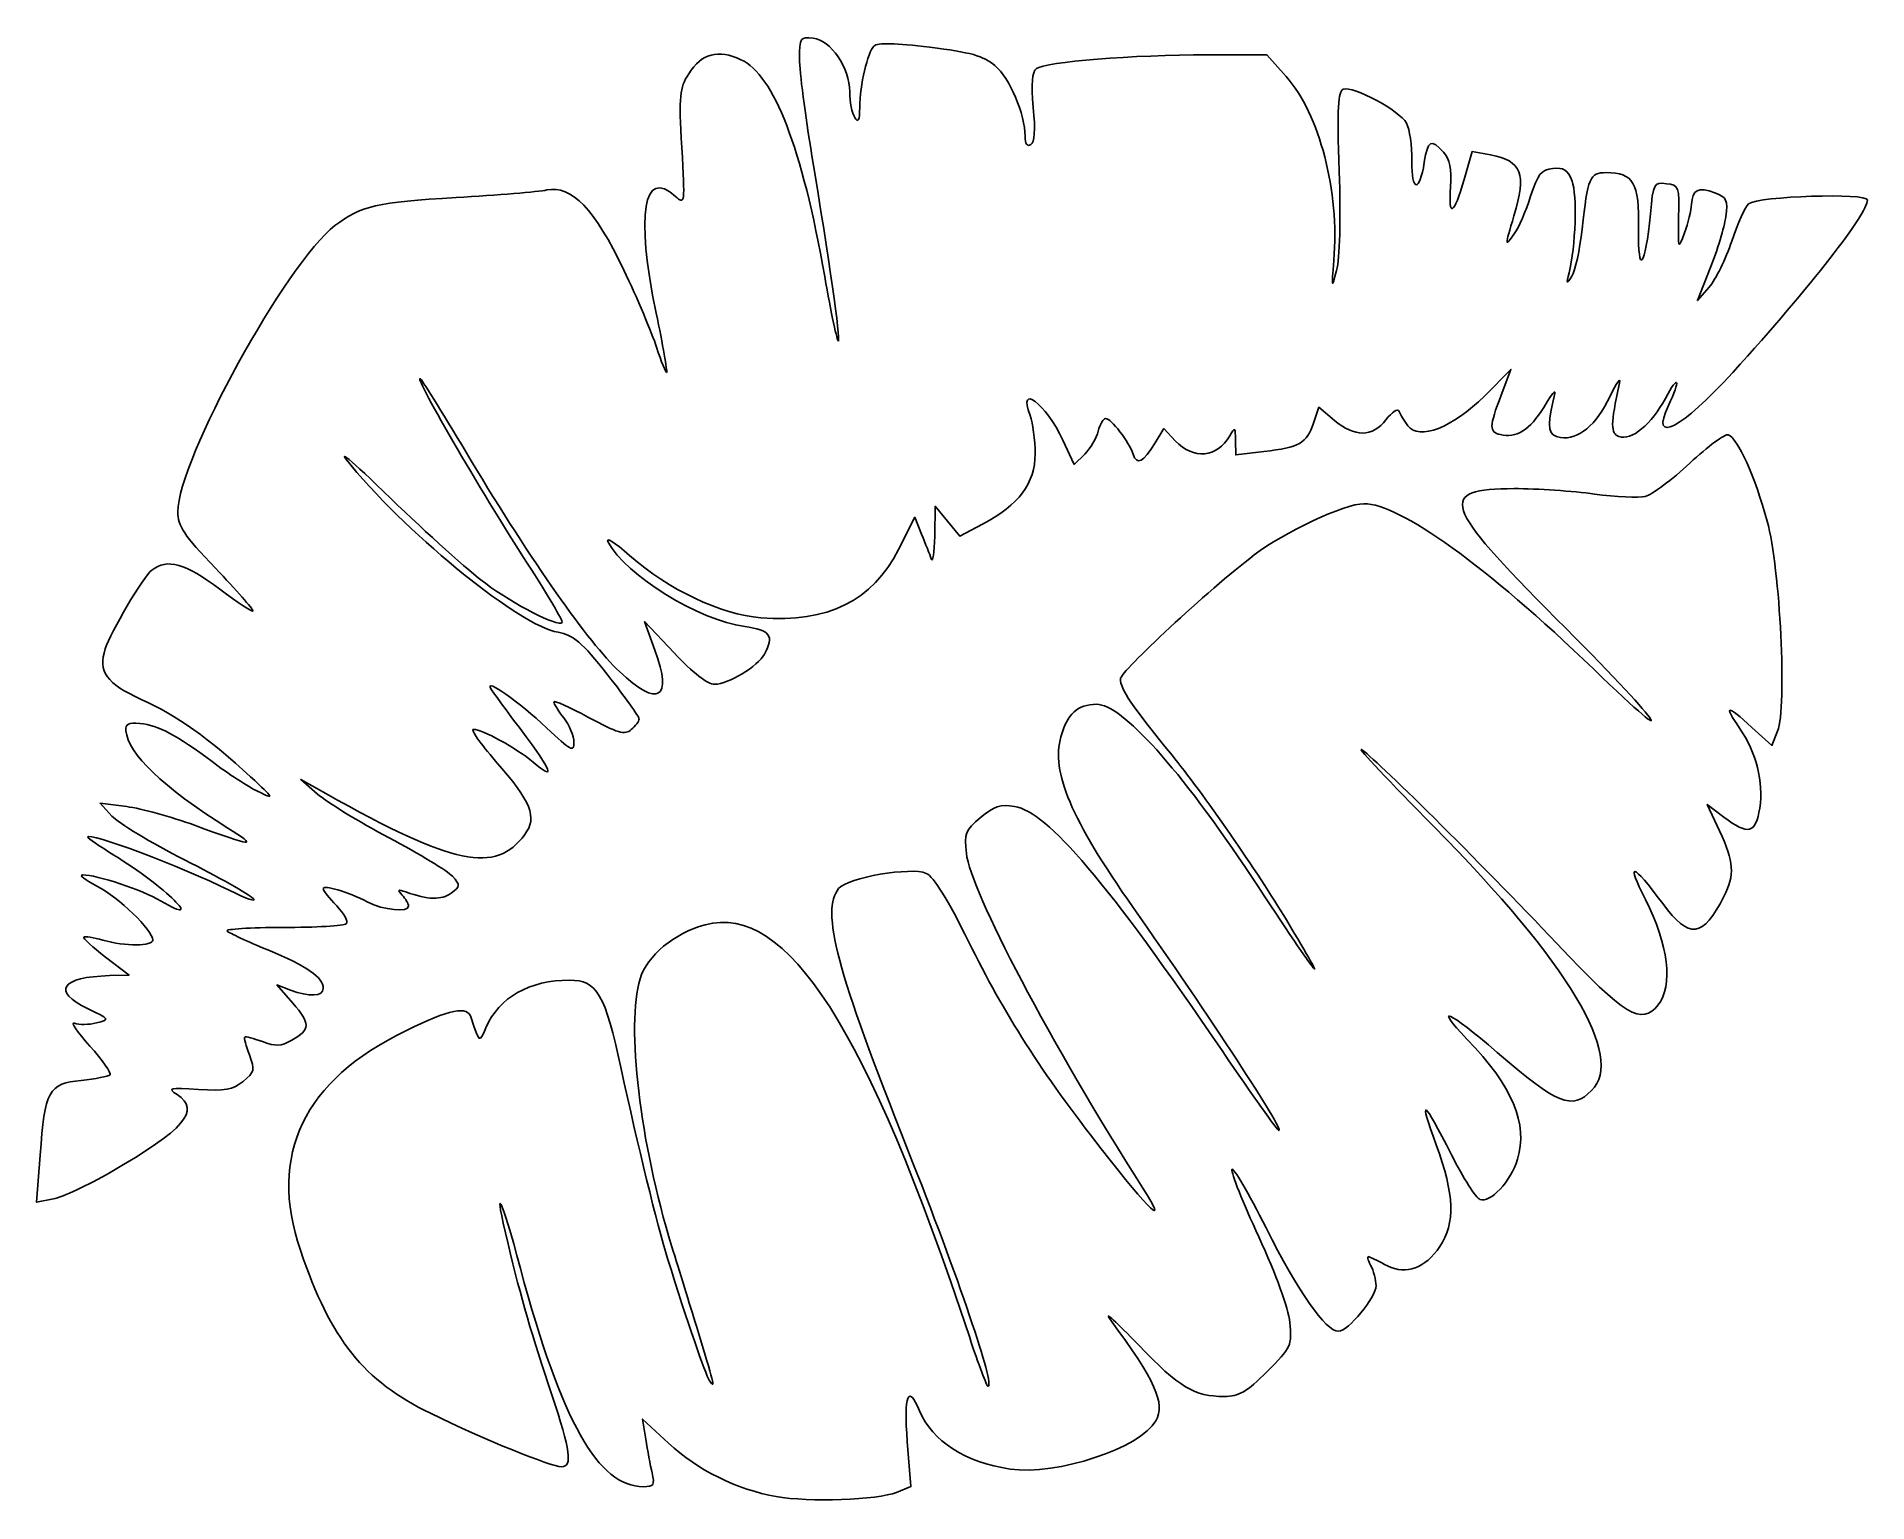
# Model space of a CAD drawing. Extents: x 4.7 to 101.3, y 13.4 to 90.7.
import ezdxf

# ---------------------------------------------------------------- set-up
doc = ezdxf.new("R2010")
doc.units = 0
doc.layers.get('0').update_dxf_attribs({"linetype": 'CONTINUOUS'})

msp = doc.modelspace()

# ---------------------------------------------------------------- linework, layer by layer
at = {"color": 7}
for points in [[(66.506852, 89.722836), (69.645996, 89.722896), (70.663184, 88.576622)], [(80.058903, 83.146362), (80.485176, 84.612688), (81.451442, 84.439169)], [(93.045105, 78.466296), (92.362782, 76.758313), (92.985466, 77.469079)], [(82.008644, 71.767806), (82.525365, 73.127298), (81.120041, 71.721975)], [(73.206639, 70.437497), (72.385857, 71.128141), (72.100747, 70.281353)], [(64.825076, 69.347686), (64.205824, 70.00685), (63.742067, 69.244263)], [(60.028833, 68.656938), (59.48154, 68.109645), (58.882439, 69.391271)], [(69.488084, 68.790807), (67.997917, 68.615666), (67.989873, 69.379698)], [(54.642806, 64.959815), (53.440282, 64.322896), (52.791117, 65.116646), (52.141948, 65.910396), (52.111545, 64.322896)], [(51.425107, 64.426095), (51.06062, 65.323045), (50.202706, 63.633088)], [(38.356209, 58.171334), (36.79889, 59.82498), (37.350094, 58.315701)], [(96.595351, 54.042974), (96.300658, 53.288052), (95.245399, 54.241412)], [(19.976042, 50.757325), (18.653126, 51.500754), (19.543764, 50.723141)], [(8.693602, 49.56089), (8.069792, 50.239493), (9.469372, 50.060791)], [(93.762796, 49.512699), (92.887104, 50.180621), (93.536799, 48.785095)], [(8.57086, 41.145476), (9.601095, 41.171855), (8.35429, 42.12386)], [(18.108672, 40.383918), (17.397477, 40.654314), (18.237494, 39.697583)], [(5.599589, 29.365175), (4.716886, 29.190336), (4.90137, 31.675369)], [(38.068083, 16.481354), (36.6972, 17.756232), (36.864171, 16.697899)], [(50.667391, 16.569619), (50.855541, 14.192377), (50.100166, 13.887966)]]:
    msp.add_lwpolyline(points, dxfattribs=at)
msp.add_lwpolyline([(43.740874, 13.666343)], close=True, dxfattribs=at)
for points in [[(39.132711, 88.723608), (39.809177, 89.795143), (40.689914, 90.032103), (41.886198, 89.464429)], [(44.979167, 89.501381), (44.979167, 90.632345), (45.010623, 90.680424), (45.698225, 90.600366)], [(45.698225, 90.600366), (46.636686, 90.491101), (47.623624, 89.042084), (47.629051, 87.76554)], [(48.156426, 86.944771), (48.169708, 88.132404), (48.566065, 89.843752), (48.906724, 90.184412)], [(48.906724, 90.184412), (49.083034, 90.360723), (50.06634, 90.339289), (51.855349, 90.120137)], [(51.855349, 90.120137), (54.000008, 89.857418), (54.690679, 89.664085), (55.291924, 89.15817)], [(41.886198, 89.464429), (43.642082, 88.631208), (45.103254, 84.852337), (46.31123, 78.020434)], [(45.634153, 84.390576), (45.27391, 86.551031), (44.979167, 88.850893), (44.979167, 89.501381)], [(55.291924, 89.15817), (56.056033, 88.515217), (56.885417, 86.57311), (56.885417, 85.426815)], [(57.317931, 86.950244), (57.199186, 88.227869), (57.245679, 88.807622), (57.481809, 88.993889)], [(57.481809, 88.993889), (57.923671, 89.342439), (62.632426, 89.722762), (66.506852, 89.722836)], [(38.766959, 84.832504), (38.609495, 87.604051), (38.641607, 87.945688), (39.132711, 88.723608)], [(70.663184, 88.576622), (72.422575, 86.593956), (73.480927, 82.509566), (73.177088, 78.87498)], [(73.674822, 87.902959), (74.188868, 88.100217), (76.657142, 86.779981), (77.01122, 86.118379)], [(47.629051, 87.76554), (47.631167, 87.241357), (47.748518, 86.633886), (47.889583, 86.415605)], [(73.461303, 83.585449), (73.347919, 86.937686), (73.390255, 87.793761), (73.674822, 87.902959)], [(47.889583, 86.415605), (48.082518, 86.117061), (48.148632, 86.24817), (48.156426, 86.944771)], [(57.184557, 84.981753), (57.386842, 85.106771), (57.430024, 85.744139), (57.317931, 86.950244)], [(77.01122, 86.118379), (77.176799, 85.808991), (77.304577, 84.91158), (77.295171, 84.12413)], [(56.885417, 85.426815), (56.885417, 85.025714), (56.994086, 84.864037), (57.184557, 84.981753)], [(77.95291, 84.049539), (78.141272, 85.227499), (78.30131, 85.311394), (78.963726, 84.57943)], [(38.432811, 82.252817), (38.930173, 81.80271), (38.936377, 81.850605), (38.766959, 84.832504)], [(47.028145, 74.618056), (47.143911, 74.733819), (46.549368, 78.90184), (45.634153, 84.390576)], [(77.295171, 84.12413), (77.275645, 82.488359), (77.69565, 82.440727), (77.95291, 84.049539)], [(78.963726, 84.57943), (79.309214, 84.197671), (79.404453, 83.729541), (79.335463, 82.752228)], [(81.451442, 84.439169), (83.086742, 84.145506), (83.356349, 83.444664), (82.685154, 81.232134)], [(37.415123, 76.096855), (36.327747, 81.32427), (36.735229, 83.789109), (38.432811, 82.252817)], [(73.323553, 78.345813), (73.494723, 78.994704), (73.548015, 81.021785), (73.461303, 83.585449)], [(79.335463, 82.752228), (79.218465, 81.094855), (79.50844, 81.252835), (80.058903, 83.146362)], [(83.562857, 82.256492), (83.940224, 83.434576), (84.112105, 83.64978), (84.732693, 83.721188)], [(84.732693, 83.721188), (85.322307, 83.789033), (85.515095, 83.663678), (85.749987, 83.05973)], [(86.277267, 80.522614), (86.584369, 83.261125), (86.688054, 83.505188), (87.544344, 83.505188)], [(87.544344, 83.505188), (89.00092, 83.505188), (89.301003, 82.987514), (89.258555, 80.548022)], [(20.459121, 80.709849), (21.831499, 81.756612), (22.684167, 81.954367), (26.855208, 82.193254)], [(26.855208, 82.193254), (29.038021, 82.318269), (31.194174, 82.497062), (31.646662, 82.590568)], [(31.646662, 82.590568), (32.945451, 82.858964), (34.172448, 81.582836), (35.706574, 78.368102)], [(82.702961, 80.279393), (82.932606, 80.607257), (83.319559, 81.49695), (83.562857, 82.256492)], [(85.749987, 83.05973), (86.030914, 82.337423), (85.941225, 79.594334), (85.591534, 78.213521)], [(89.881631, 81.336133), (90.031742, 82.942736), (90.062513, 83.000625), (90.725482, 82.923633)], [(90.725482, 82.923633), (91.392261, 82.846201), (91.412372, 82.790543), (91.375698, 81.123938)], [(92.054871, 81.835926), (92.081673, 82.60779), (92.411714, 82.771511), (93.277404, 82.442375)], [(93.277404, 82.442375), (93.922313, 82.197183), (93.981487, 82.068415), (93.861239, 81.171904)], [(95.066469, 81.863803), (95.574062, 82.266805), (101.335417, 82.45036), (101.335417, 82.063529)], [(82.685154, 81.232134), (82.191119, 79.603586), (82.192119, 79.550077), (82.702961, 80.279393)], [(89.258555, 80.548022), (89.214214, 77.999651), (89.617555, 78.509828), (89.881631, 81.336133)], [(91.686298, 80.330188), (91.877941, 80.839511), (92.0438, 81.517093), (92.054871, 81.835926)], [(93.861239, 81.171904), (93.787645, 80.623211), (93.420385, 79.405688), (93.045105, 78.466296)], [(94.179401, 79.896451), (94.493588, 80.840582), (94.892768, 81.725891), (95.066469, 81.863803)], [(101.335417, 82.063529), (101.335417, 81.324119), (98.421775, 77.592603), (94.234318, 72.969112)], [(12.170833, 65.620416), (12.170833, 68.331376), (17.896378, 78.75515), (20.459121, 80.709849)], [(85.740026, 78.050948), (85.913828, 78.325337), (86.155588, 79.437584), (86.277267, 80.522614)], [(91.375698, 81.123938), (91.338305, 79.424649), (91.342006, 79.415187), (91.686298, 80.330188)], [(92.985466, 77.469079), (93.327942, 77.859998), (93.865213, 78.952318), (94.179401, 79.896451)], [(35.706574, 78.368102), (36.406873, 76.900635), (37.184481, 75.067189), (37.434589, 74.293778)], [(73.177088, 78.87498), (73.052382, 77.383235), (73.061216, 77.351316), (73.323553, 78.345813)], [(46.31123, 78.020434), (46.651635, 76.095228), (46.974247, 74.564155), (47.028145, 74.618056)], [(85.591534, 78.213521), (85.441443, 77.620871), (85.456892, 77.603959), (85.740026, 78.050948)], [(37.96869, 72.970861), (38.012338, 73.016668), (37.763233, 74.423365), (37.415123, 76.096855)], [(37.434589, 74.293778), (37.684697, 73.520366), (37.925042, 72.925054), (37.96869, 72.970861)], [(24.990995, 72.611514), (24.424064, 73.137691), (28.215352, 66.589087), (30.612329, 62.901912)], [(27.650342, 68.31012), (26.293213, 70.577959), (25.096508, 72.513587), (24.990995, 72.611514)], [(88.248024, 72.392688), (88.326158, 72.75649), (88.099281, 72.439141), (87.74385, 71.687468)], [(94.234318, 72.969112), (91.538674, 69.992777), (89.834736, 69.112686), (90.836956, 71.214361)], [(90.836956, 71.214361), (91.501767, 72.608488), (91.372656, 72.913351), (90.675637, 71.595271)], [(58.882439, 69.391271), (57.974333, 71.333924), (56.471344, 72.457897), (57.142597, 70.692367)], [(81.120041, 71.721975), (79.45374, 70.055677), (77.664839, 69.362124), (77.083576, 70.157049)], [(81.964549, 69.684908), (81.36677, 69.841232), (81.372101, 70.093057), (82.008644, 71.767806)], [(84.759639, 71.466646), (84.928101, 72.167906), (84.869131, 72.127266), (84.253559, 71.11786)], [(87.74385, 71.687468), (87.032507, 70.183097), (86.083942, 69.394914), (85.144978, 69.52801)], [(88.22609, 69.582731), (87.774124, 69.756166), (87.777608, 70.202375), (88.248024, 72.392688)], [(90.675637, 71.595271), (89.956423, 70.235217), (88.864212, 69.337859), (88.22609, 69.582731)], [(57.142597, 70.692367), (57.29219, 70.298911), (57.414583, 69.39357), (57.414583, 68.680505)], [(61.12823, 70.540605), (61.009046, 70.540605), (60.836067, 70.239919), (60.743827, 69.872415)], [(62.582105, 68.662862), (62.379873, 69.300027), (61.419338, 70.540605), (61.12823, 70.540605)], [(76.623037, 70.908855), (76.552758, 71.073439), (76.248723, 70.882872), (75.929969, 70.474459)], [(77.083576, 70.157049), (76.899143, 70.409279), (76.6919, 70.747591), (76.623037, 70.908855)], [(84.253559, 71.11786), (83.534311, 69.93845), (82.786109, 69.470066), (81.964549, 69.684908)], [(85.144978, 69.52801), (84.493428, 69.620365), (84.413143, 70.024286), (84.759639, 71.466646)], [(60.743827, 69.872415), (60.651591, 69.504912), (60.329842, 68.957947), (60.028833, 68.656938)], [(67.681755, 69.614563), (67.033796, 68.471907), (65.759653, 68.352874), (64.825076, 69.347686)], [(67.989873, 69.379698), (67.982439, 70.085048), (67.958782, 70.103087), (67.681755, 69.614563)], [(72.100747, 70.281353), (71.746457, 69.229105), (71.364822, 69.011379), (69.488084, 68.790807)], [(75.929969, 70.474459), (75.20631, 69.547235), (74.279604, 69.534656), (73.206639, 70.437497)], [(91.971805, 68.186424), (92.915475, 69.06432), (93.826428, 69.736311), (93.99614, 69.679741)], [(93.99614, 69.679741), (94.480277, 69.518363), (95.418696, 67.43279), (96.049341, 65.116649)], [(23.426918, 66.297977), (21.194226, 68.457921), (20.45587, 69.070328), (21.309736, 68.054008)], [(57.414583, 68.680505), (57.414583, 67.128763), (56.552182, 65.971121), (54.642806, 64.959815)], [(63.742067, 69.244263), (63.119228, 68.220085), (62.777068, 68.048587), (62.582105, 68.662862)], [(21.309736, 68.054008), (24.578718, 64.16308), (30.23756, 59.607185), (32.236008, 59.25734)], [(35.472256, 57.187827), (33.849376, 58.705843), (30.820027, 63.013397), (27.650342, 68.31012)], [(89.615454, 66.429475), (89.967774, 66.517904), (91.028131, 67.308529), (91.971805, 68.186424)], [(84.918696, 59.976269), (78.895186, 66.003239), (78.625173, 66.836441), (82.695545, 66.836441)], [(82.695545, 66.836441), (83.904122, 66.836441), (85.811389, 66.7087), (86.933916, 66.552569)], [(28.3986, 61.841581), (27.549734, 62.468477), (25.312477, 64.473855), (23.426918, 66.297977)], [(68.970956, 63.33803), (70.529461, 64.532986), (73.763098, 66.042691), (74.764067, 66.042691)], [(74.764067, 66.042691), (76.66995, 66.042691), (81.24571, 62.748731), (86.87326, 57.32563)], [(86.933916, 66.552569), (88.05644, 66.396441), (89.263133, 66.341048), (89.615454, 66.429475)], [(14.155209, 62.63695), (12.476089, 64.394464), (12.170833, 64.85341), (12.170833, 65.620416)], [(96.049341, 65.116649), (96.73609, 62.594458), (97.094667, 55.322086), (96.595351, 54.042974)], [(36.011329, 63.306113), (35.206673, 64.014723), (34.713923, 64.320423), (34.881698, 64.006934)], [(34.881698, 64.006934), (35.81455, 62.26388), (39.656583, 59.892155), (42.089377, 59.55756)], [(51.935367, 63.132271), (51.855193, 63.350553), (51.625574, 63.932774), (51.425107, 64.426095)], [(52.111545, 64.322896), (52.094823, 63.449771), (52.015543, 62.91399), (51.935367, 63.132271)], [(10.799687, 62.536959), (11.59684, 63.173848), (12.5796, 62.899094), (14.380335, 61.535903)], [(30.612329, 62.901912), (31.688003, 61.247245), (32.512984, 59.838312), (32.445624, 59.770949)], [(42.940475, 60.027233), (40.815324, 60.197817), (38.060823, 61.501253), (36.011329, 63.306113)], [(50.202706, 63.633088), (48.819713, 60.908811), (46.473099, 59.743665), (42.940475, 60.027233)], [(61.913892, 56.797347), (61.912569, 57.187132), (66.528627, 61.46542), (68.970956, 63.33803)], [(8.339561, 58.386112), (8.622802, 59.278523), (10.333047, 62.164135), (10.799687, 62.536959)], [(16.139584, 60.382023), (16.139584, 60.479871), (15.246615, 61.494588), (14.155209, 62.63695)], [(32.445624, 59.770949), (32.214222, 59.539547), (29.940451, 60.702907), (28.3986, 61.841581)], [(14.380335, 61.535903), (15.347922, 60.80342), (16.139584, 60.284172), (16.139584, 60.382023)], [(86.87326, 57.32563), (91.860256, 52.519808), (90.423309, 54.46849), (84.918696, 59.976269)], [(32.236008, 59.25734), (33.049279, 59.11497), (33.471252, 58.752076), (34.858854, 57.001701)], [(42.089377, 59.55756), (43.444152, 59.37123), (43.650927, 59.084001), (43.13043, 58.111443)], [(10.241784, 55.71808), (8.385533, 56.559744), (7.952614, 57.166949), (8.339561, 58.386112)], [(37.350094, 58.315701), (38.297681, 55.721067), (37.531998, 55.261182), (35.472256, 57.187827)], [(40.49689, 56.517688), (40.123806, 56.517688), (39.352186, 57.113755), (38.356209, 58.171334)], [(43.13043, 58.111443), (42.7819, 57.460205), (41.22447, 56.517688), (40.49689, 56.517688)], [(31.633499, 54.219774), (30.221066, 55.565929), (28.30436, 56.905062), (28.695216, 56.272644)], [(28.695216, 56.272644), (28.804402, 56.095977), (29.536398, 55.097151), (30.321869, 54.053036)], [(34.858854, 57.001701), (35.768359, 55.854415), (36.5125, 54.814496), (36.5125, 54.690772)], [(64.644225, 52.769397), (62.49048, 55.399228), (61.915754, 56.247099), (61.913892, 56.797347)], [(16.007292, 51.637629), (13.836103, 53.649388), (12.110084, 54.870953), (10.241784, 55.71808)], [(33.849675, 54.770031), (32.840374, 55.315175), (32.014583, 55.682303), (32.014583, 55.585865)], [(32.014583, 55.585865), (32.014583, 55.48943), (32.252708, 55.1078), (32.54375, 54.737802)], [(58.772547, 53.744212), (59.105609, 54.950463), (59.663362, 55.459357), (60.652369, 55.459357)], [(60.652369, 55.459357), (61.995161, 55.459357), (65.052136, 52.061906), (68.827613, 46.373579)], [(95.245399, 54.241412), (93.902043, 55.455055), (93.737089, 55.445361), (94.584753, 54.202587)], [(9.430969, 54.061214), (9.400902, 54.432213), (9.558516, 54.515438), (10.166958, 54.44984)], [(10.166958, 54.44984), (11.17116, 54.341578), (12.125788, 53.83702), (13.975454, 52.436906)], [(27.769418, 54.136438), (27.605794, 54.136438), (28.130923, 53.385823), (28.936371, 52.468404)], [(30.92092, 52.405772), (30.022022, 53.162144), (28.247856, 54.136438), (27.769418, 54.136438)], [(33.072917, 53.456488), (33.072917, 52.91496), (32.914307, 52.999068), (31.633499, 54.219774)], [(32.54375, 54.737802), (32.834792, 54.367803), (33.072917, 53.79121), (33.072917, 53.456488)], [(36.098633, 54.122336), (35.750032, 53.833022), (35.395368, 53.935164), (33.849675, 54.770031)], [(36.5125, 54.690772), (36.5125, 54.567045), (36.32626, 54.311248), (36.098633, 54.122336)], [(94.584753, 54.202587), (95.483087, 52.885528), (95.863294, 51.386362), (95.653606, 49.988065)], [(14.816667, 48.926477), (11.353085, 51.109856), (9.529234, 52.848719), (9.430969, 54.061214)], [(30.321869, 54.053036), (31.941923, 51.899526), (32.126833, 51.391063), (30.92092, 52.405772)], [(62.583216, 44.743732), (59.304113, 49.405347), (58.257249, 51.877955), (58.772547, 53.744212)], [(74.642316, 53.066289), (74.407636, 53.194164), (76.120625, 51.372241), (78.448958, 49.017568)], [(13.975454, 52.436906), (14.801925, 51.811306), (15.894845, 51.099741), (16.404167, 50.85565)], [(28.936371, 52.468404), (30.834362, 50.306565), (31.154788, 49.502878), (30.480815, 48.594677)], [(70.676818, 44.082274), (69.226763, 46.50454), (66.170125, 50.906193), (64.644225, 52.769397)], [(84.939158, 42.846617), (80.884543, 47.128861), (75.218737, 52.752207), (74.642316, 53.066289)], [(16.404167, 50.85565), (17.287513, 50.432314), (17.269215, 50.468366), (16.007292, 51.637629)], [(19.543764, 50.723141), (20.033616, 50.295453), (21.733461, 49.257209), (23.321196, 48.41593)], [(30.480815, 48.594677), (28.927531, 46.501577), (26.752098, 46.949442), (19.976042, 50.757325)], [(12.530061, 47.251099), (10.763105, 48.148253), (9.036698, 49.187658), (8.693602, 49.56089)], [(9.469372, 50.060791), (10.239141, 49.962504), (11.846485, 49.523102), (13.041247, 49.084344)], [(53.782852, 47.591557), (53.663686, 48.648795), (53.728035, 48.812558), (54.526667, 49.484566)], [(54.526667, 49.484566), (55.238809, 50.083791), (55.572202, 50.192419), (56.324508, 50.070335)], [(56.324508, 50.070335), (58.072472, 49.78668), (61.245631, 46.052467), (67.314686, 37.136962)], [(95.653606, 49.988065), (95.450692, 48.634928), (95.046755, 48.533375), (93.762796, 49.512699)], [(7.408333, 48.446335), (7.408333, 48.75992), (12.349982, 46.90927), (14.882342, 45.647316)], [(8.797396, 47.507088), (8.033411, 47.97674), (7.408333, 48.399398), (7.408333, 48.446335)], [(13.041247, 49.084344), (16.194633, 47.926308), (16.437542, 47.904707), (14.816667, 48.926477)], [(23.321196, 48.41593), (24.908931, 47.57465), (26.411561, 46.661385), (26.660377, 46.386446)], [(78.448958, 49.017568), (85.591325, 41.794414), (88.548427, 36.851534), (86.783333, 35.086441)], [(93.536799, 48.785095), (94.300569, 47.144543), (94.344379, 46.47424), (93.762886, 45.325906)], [(11.260617, 45.096205), (13.762182, 43.620246), (11.468816, 45.864883), (8.797396, 47.507088)], [(63.102593, 29.927066), (58.256167, 37.545621), (54.007501, 45.598477), (53.782852, 47.591557)], [(7.898245, 45.866836), (7.264991, 46.190974), (6.933624, 46.457828), (7.161874, 46.459846)], [(7.161874, 46.459846), (7.889291, 46.466276), (10.295102, 45.665872), (11.260617, 45.096205)], [(16.139584, 45.221467), (15.921303, 45.440611), (14.297018, 46.353947), (12.530061, 47.251099)], [(26.660377, 46.386446), (27.088573, 45.913294), (27.084655, 45.865735), (26.587111, 45.497155)], [(47.044311, 45.738936), (47.522609, 46.316704), (50.877899, 46.898105), (51.664799, 46.539571)], [(51.664799, 46.539571), (52.066447, 46.356569), (52.808616, 45.159446), (53.910479, 42.917285)], [(90.536133, 44.942485), (88.927339, 47.120228), (88.575473, 47.204223), (89.62421, 45.160171)], [(10.847917, 43.023171), (10.847917, 43.536672), (9.033802, 45.285591), (7.898245, 45.866836)], [(14.882342, 45.647316), (15.792107, 45.193953), (16.357865, 45.00232), (16.139584, 45.221467)], [(22.161173, 45.04132), (21.139762, 45.569513), (19.843751, 45.955731), (19.843751, 45.731925)], [(19.843751, 45.731925), (19.843751, 45.640905), (20.162492, 45.233741), (20.552067, 44.827113)], [(24.209376, 45.557892), (23.774602, 45.713803), (23.739203, 45.684072), (24.010938, 45.391213)], [(26.587111, 45.497155), (26.085071, 45.12524), (25.364536, 45.143645), (24.209376, 45.557892)], [(50.701834, 31.935102), (46.938388, 41.394145), (46.091983, 44.588557), (47.044311, 45.738936)], [(68.827613, 46.373579), (72.673795, 40.57872), (73.062484, 40.097104), (70.676818, 44.082274)], [(20.552067, 44.827113), (20.941639, 44.420486), (21.169842, 43.997253), (21.059183, 43.886594)], [(24.341667, 44.823105), (24.341667, 44.46007), (23.031668, 44.591168), (22.161173, 45.04132)], [(24.010938, 45.391213), (24.192839, 45.19517), (24.341667, 44.939522), (24.341667, 44.823105)], [(39.993604, 43.828872), (44.311335, 44.991515), (48.559897, 38.367473), (53.958591, 22.055712)], [(70.286869, 32.969774), (70.565076, 32.969774), (66.566436, 39.081138), (62.583216, 44.743732)], [(89.62421, 45.160171), (90.826627, 42.816582), (91.094867, 40.595465), (90.294804, 39.607429)], [(93.762886, 45.325906), (92.651389, 43.130922), (91.937112, 43.046047), (90.536133, 44.942485)], [(17.718263, 43.685397), (15.991417, 43.685397), (14.662619, 43.601317), (14.765383, 43.498556)], [(14.765383, 43.498556), (14.868145, 43.395794), (15.838443, 42.946267), (16.9216, 42.499611)], [(21.059183, 43.886594), (20.948524, 43.775934), (19.445111, 43.685397), (17.718263, 43.685397)], [(36.565353, 40.979352), (36.929883, 42.196044), (38.36756, 43.391024), (39.993604, 43.828872)], [(8.35429, 42.12386), (7.668548, 42.647465), (7.153296, 43.121678), (7.209287, 43.177669)], [(7.209287, 43.177669), (7.265278, 43.23366), (7.719136, 43.162455), (8.21786, 43.019414)], [(8.21786, 43.019414), (9.39018, 42.683197), (10.847917, 42.685282), (10.847917, 43.023171)], [(53.910479, 42.917285), (55.75078, 39.172494), (57.791863, 35.986651), (60.899913, 32.007768)], [(90.294804, 39.607429), (89.400015, 38.502413), (88.586654, 38.994347), (84.939158, 42.846617)], [(16.9216, 42.499611), (18.999897, 41.642591), (19.843751, 41.056306), (19.843751, 40.469389)], [(7.408333, 39.408748), (5.502571, 40.325077), (6.007807, 41.079862), (8.57086, 41.145476)], [(28.428752, 38.393732), (29.125103, 40.003479), (30.716125, 40.907274), (32.853529, 40.907274)], [(32.853529, 40.907274), (34.290484, 40.907274), (34.716842, 40.172809), (35.567027, 36.232859)], [(38.24092, 26.847721), (36.550687, 32.345924), (35.821437, 38.49638), (36.565353, 40.979352)], [(19.843751, 40.469389), (19.843751, 40.046071), (19.094369, 40.009157), (18.108672, 40.383918)], [(18.237494, 39.697583), (19.184761, 38.618708), (19.175204, 38.298247), (18.179024, 37.736587)], [(81.794538, 37.099555), (79.221528, 39.315895), (78.40245, 39.675805), (80.204067, 37.79842)], [(7.521919, 37.43261), (6.848725, 38.181365), (6.488505, 38.72085), (6.721431, 38.631469)], [(6.721431, 38.631469), (6.954357, 38.542087), (7.472089, 38.551604), (7.871946, 38.652609)], [(7.871946, 38.652609), (8.594919, 38.835251), (8.592343, 38.83945), (7.408333, 39.408748)], [(24.198819, 38.241137), (26.544019, 39.386888), (27.456135, 39.566691), (27.657261, 38.922899)], [(27.657261, 38.922899), (28.079946, 37.569923), (28.074112, 37.573924), (28.428752, 38.393732)], [(15.698611, 37.908661), (15.655166, 37.865214), (15.766376, 37.440187), (15.945748, 36.964154)], [(16.630185, 37.66584), (16.161264, 37.842836), (15.742056, 37.952106), (15.698611, 37.908661)], [(18.179024, 37.736587), (17.606659, 37.413877), (17.331058, 37.401288), (16.630185, 37.66584)], [(18.636928, 26.667394), (16.926632, 31.695877), (18.80588, 35.606408), (24.198819, 38.241137)], [(80.204067, 37.79842), (82.618429, 35.282524), (83.433142, 33.342501), (82.86778, 31.455492)], [(8.590054, 35.915383), (8.675774, 36.001103), (8.195113, 36.683855), (7.521919, 37.43261)], [(15.945748, 36.964154), (16.246656, 36.165568), (16.22101, 36.057427), (15.614098, 35.565694)], [(67.314686, 37.136962), (68.874889, 34.845009), (70.212371, 32.969774), (70.286869, 32.969774)], [(86.783333, 35.086441), (85.734922, 34.038029), (85.008389, 34.331206), (81.794538, 37.099555)], [(7.063909, 35.621423), (7.817568, 35.69738), (8.504333, 35.829663), (8.590054, 35.915383)], [(35.567027, 36.232859), (36.444428, 32.166782), (37.456142, 28.036906), (38.019207, 26.222899)], [(4.90137, 31.675369), (5.15483, 35.089513), (5.351763, 35.448862), (7.063909, 35.621423)], [(12.130542, 34.870835), (13.394921, 34.031317), (12.542601, 33.03977), (8.598958, 30.762363)], [(13.258703, 35.140844), (11.716653, 35.239034), (11.613269, 35.21429), (12.130542, 34.870835)], [(15.614098, 35.565694), (15.067625, 35.122927), (14.669064, 35.05104), (13.258703, 35.140844)], [(79.391529, 31.689442), (77.877347, 34.668822), (77.627223, 34.833147), (78.579943, 32.22263)], [(54.927902, 19.476024), (55.319356, 19.476024), (53.356378, 25.263173), (50.701834, 31.935102)], [(60.899913, 32.007768), (63.493862, 28.687027), (64.490028, 27.746026), (63.102593, 29.927066)], [(78.579943, 32.22263), (79.547485, 29.5715), (79.600385, 28.090812), (78.771501, 26.860831)], [(67.800101, 30.921121), (67.746031, 30.758911), (68.382534, 29.159203), (69.214548, 27.366211)], [(69.60181, 27.833256), (68.664942, 29.693793), (67.854171, 31.083332), (67.800101, 30.921121)], [(80.883429, 29.340866), (80.67961, 29.419076), (80.008256, 30.475936), (79.391529, 31.689442)], [(82.86778, 31.455492), (82.516046, 30.28151), (81.434805, 29.129284), (80.883429, 29.340866)], [(8.598958, 30.762363), (7.434792, 30.09007), (6.085075, 29.461336), (5.599589, 29.365175)], [(30.252665, 25.68987), (29.217371, 29.539761), (28.767961, 30.430438), (29.59699, 26.989331)], [(69.214548, 27.366211), (70.136803, 25.378759), (70.775917, 23.614182), (70.851845, 22.845689)], [(73.415083, 22.386441), (72.752519, 22.386441), (71.299303, 24.462192), (69.60181, 27.833256)], [(25.495767, 18.058926), (21.968778, 19.774707), (20.245751, 21.937263), (18.636928, 26.667394)], [(29.59699, 26.989331), (30.294244, 24.095207), (30.853729, 22.16812), (31.905482, 19.038012)], [(38.019207, 26.222899), (39.070719, 22.835298), (39.990062, 20.159861), (40.236344, 19.770672)], [(39.536121, 22.651024), (39.197817, 23.74243), (38.614977, 25.630944), (38.24092, 26.847721)], [(75.049827, 26.311167), (74.926558, 26.369055), (74.956323, 26.172343), (75.115973, 25.87403)], [(76.012223, 25.836353), (75.606177, 26.039614), (75.173099, 26.253281), (75.049827, 26.311167)], [(78.771501, 26.860831), (77.994518, 25.707864), (77.003749, 25.340008), (76.012223, 25.836353)], [(36.741783, 14.185347), (34.35242, 14.189131), (32.427818, 17.601237), (30.252665, 25.68987)], [(75.115973, 25.87403), (75.275625, 25.57572), (75.40625, 25.089837), (75.40625, 24.794292)], [(75.40625, 24.794292), (75.40625, 24.1715), (73.9301, 22.386441), (73.415083, 22.386441)], [(62.862336, 21.669552), (61.711255, 22.864207), (61.03157, 23.484462), (61.351927, 23.047899)], [(40.236344, 19.770672), (40.557799, 19.262693), (40.453799, 19.690495), (39.536121, 22.651024)], [(61.351927, 23.047899), (63.78148, 19.737038), (64.29081, 18.607207), (63.782215, 17.656887)], [(70.851845, 22.845689), (70.972519, 21.624264), (70.935445, 21.544209), (69.65724, 20.266001)], [(53.958591, 22.055712), (54.428178, 20.636884), (54.864368, 19.476024), (54.927902, 19.476024)], [(67.391481, 18.946857), (65.807577, 18.946857), (65.04268, 19.406674), (62.862336, 21.669552)], [(51.316292, 18.184191), (50.714897, 19.636089), (50.472435, 19.032807), (50.667391, 16.569619)], [(69.65724, 20.266001), (68.566379, 19.17514), (68.17428, 18.946857), (67.391481, 18.946857)], [(31.905482, 19.038012), (32.896778, 16.087818), (33.010983, 15.242691), (32.418345, 15.242691)], [(32.418345, 15.242691), (31.855259, 15.242691), (28.371678, 16.659879), (25.495767, 18.058926)], [(56.091667, 15.116842), (53.730721, 15.466253), (51.974962, 16.594024), (51.316292, 18.184191)], [(63.782215, 17.656887), (63.02225, 16.236876), (58.535872, 14.755111), (56.091667, 15.116842)], [(36.864171, 16.697899), (36.956003, 16.115816), (37.106918, 15.312144), (37.199538, 14.911962)], [(43.740874, 13.666343), (41.665633, 14.035426), (39.591377, 15.064735), (38.068083, 16.481354)], [(37.199538, 14.911962), (37.346824, 14.275583), (37.289433, 14.184482), (36.741783, 14.185347)], [(50.100166, 13.887966), (49.103751, 13.486418), (45.465468, 13.359622), (43.740874, 13.666343)]]:
    msp.add_open_spline(points, degree=3, dxfattribs=at)

doc.saveas('drawing.dxf')
